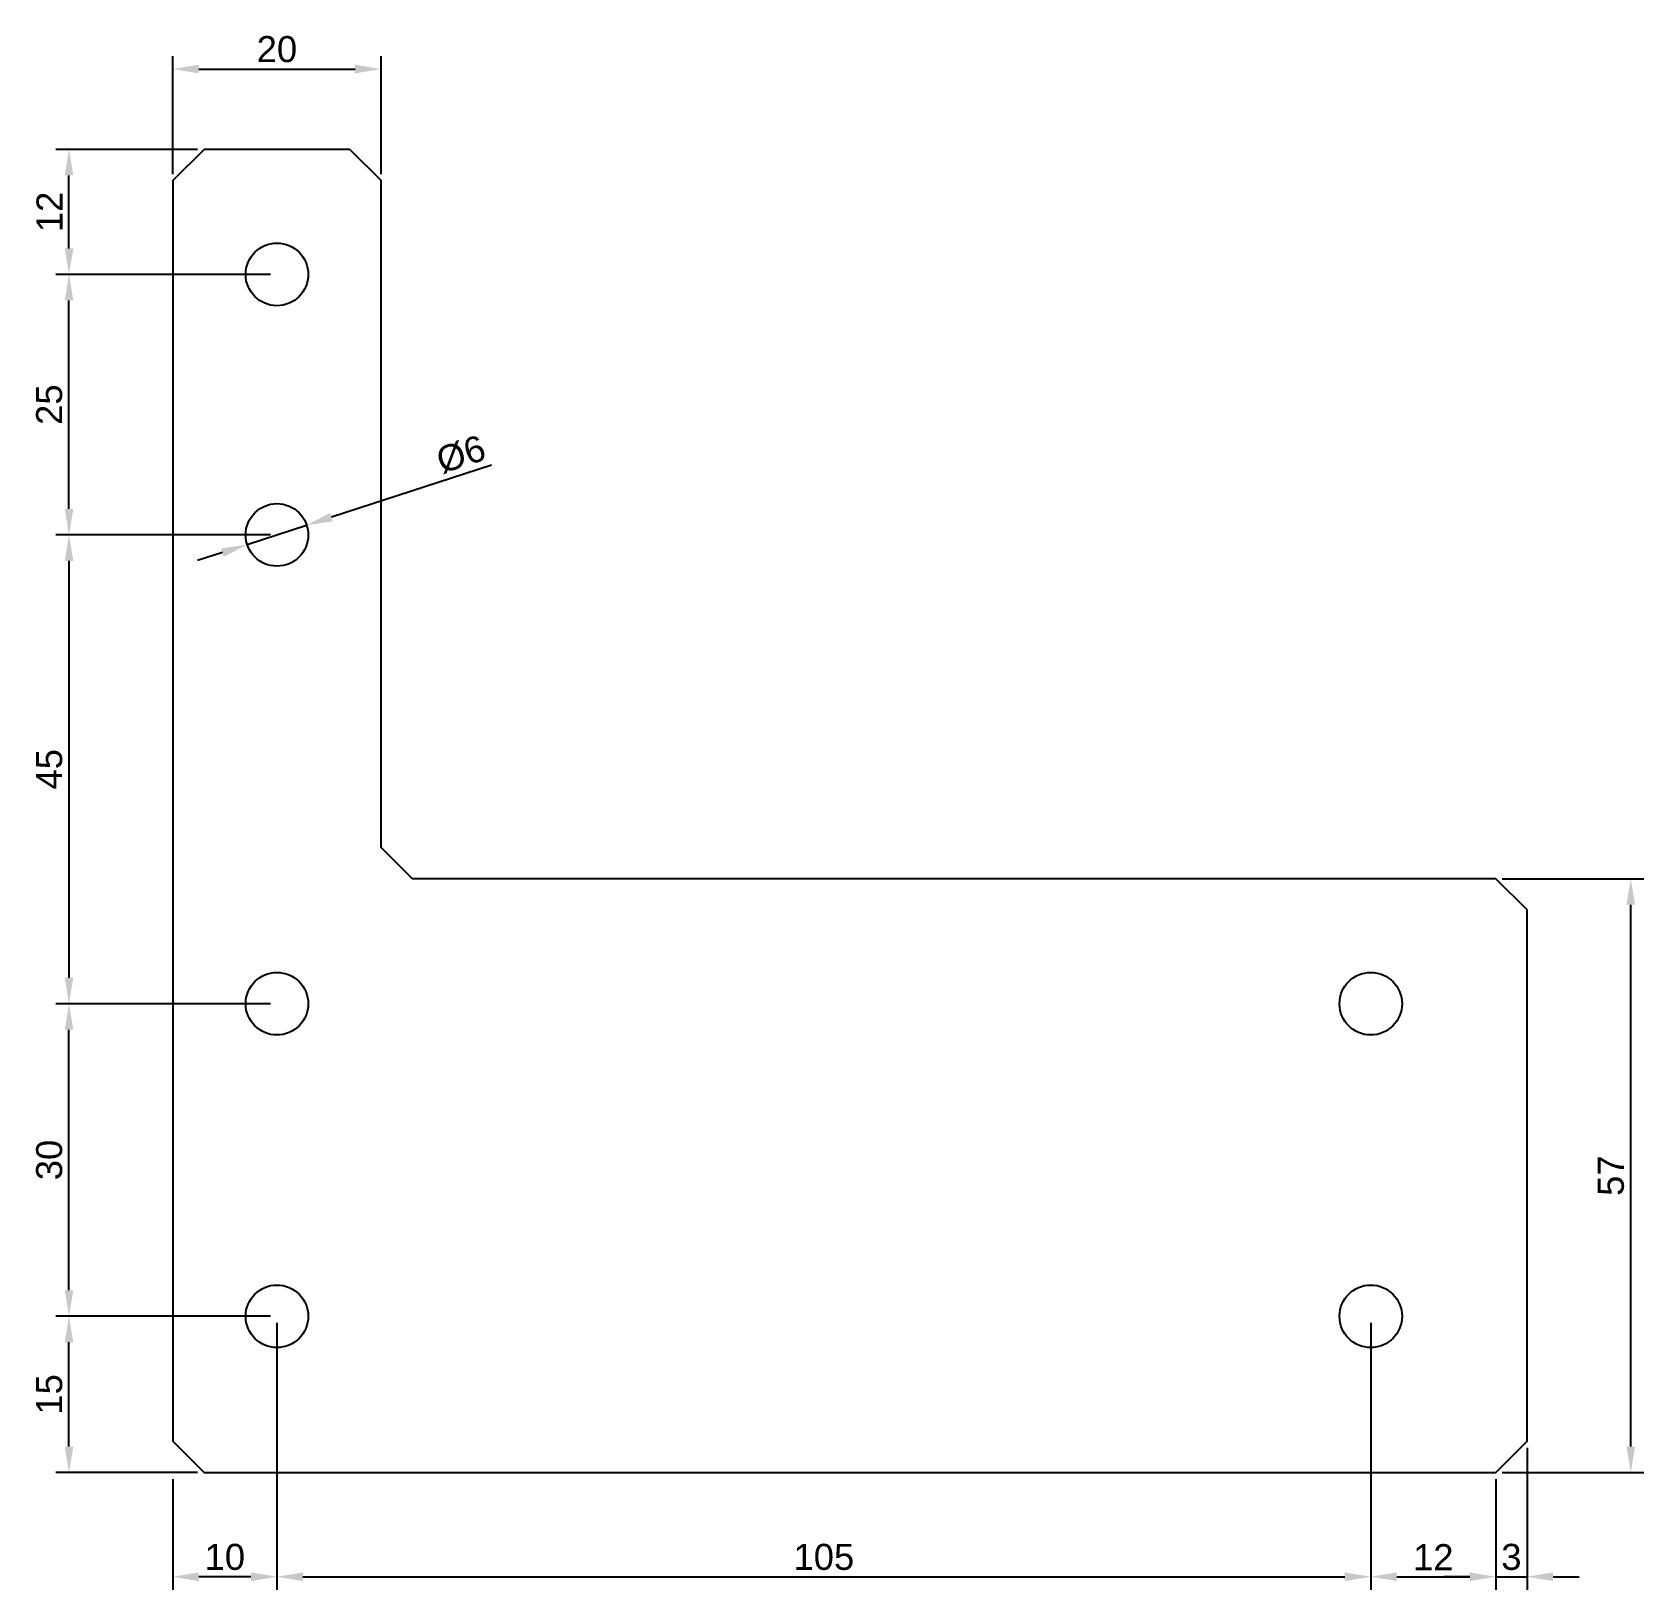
# Model space of a CAD drawing. Header units: millimetres. Extents: x -13 to 141, y -11 to 138.
import ezdxf

# ---------------------------------------------------------------- set-up
doc = ezdxf.new("R2010")
doc.units = ezdxf.units.MM
doc.layers.add('DIM', color=132, linetype='Continuous')
doc.styles.get("Standard").update_dxf_attribs({"font": ''})
doc.styles.get('Standard').set_extended_font_data('Arial')
doc.dimstyles.new('Mech-2.5', dxfattribs={"dimtxt": 2.5, "dimasz": 2.5, "dimexe": 1.25, "dimexo": 0.625, "dimtad": 1, "dimtxsty": 'Standard', "dimcen": 2.5, "dimadec": 0, "dimazin": 0, "dimtfac": 1, "dimtmove": 0, "dimatfit": 3, "dimfxl": 1, "dimarcsym": 0})

# ---------------------------------------------------------------- blocks, each defined once
blk = doc.blocks.new('*D4')
at = {"layer": 'Defpoints', "color": 0, "linetype": 'Continuous', "lineweight": 5, "transparency": 16777216}
for p in [(10, 15), (0, 0), (0, -10)]:
    blk.add_point(p, dxfattribs=at)
at = {"layer": 'DIM', "color": 0, "linetype": 'Continuous', "lineweight": -2, "transparency": 16777216}
for p, q in [((10, 14.38), (10, -11.25)), ((0, -0.62), (0, -11.25)), ((7.5, -10), (2.5, -10))]:
    blk.add_line(p, q, dxfattribs=at)
at = {"layer": 'DIM', "color": 0, "linetype": 'Continuous', "lineweight": 5, "transparency": 16777216}
for points in [[(2.5, -9.58), (2.5, -10.42), (0, -10)], [(7.5, -9.58), (7.5, -10.42), (10, -10)]]:
    blk.add_solid(points, dxfattribs=at)
at = {"layer": 'DIM', "color": 0, "linetype": 'Continuous', "lineweight": 5, "transparency": 16777216, "insert": (5, -8.11), "char_height": 2.5, "attachment_point": 5}
blk.add_mtext('10', dxfattribs=at)
blk = doc.blocks.new('*D5')
at = {"layer": 'Defpoints', "color": 0, "linetype": 'Continuous', "lineweight": 5, "transparency": 16777216}
for p in [(10, 15), (115, 15), (115, -10)]:
    blk.add_point(p, dxfattribs=at)
at = {"layer": 'DIM', "color": 0, "linetype": 'Continuous', "lineweight": -2, "transparency": 16777216}
for p, q in [((10, 14.38), (10, -11.25)), ((115, 14.38), (115, -11.25)), ((12.5, -10), (112.5, -10))]:
    blk.add_line(p, q, dxfattribs=at)
at = {"layer": 'DIM', "color": 0, "linetype": 'Continuous', "lineweight": 5, "transparency": 16777216}
for points in [[(12.5, -9.58), (12.5, -10.42), (10, -10)], [(112.5, -9.58), (112.5, -10.42), (115, -10)]]:
    blk.add_solid(points, dxfattribs=at)
at = {"layer": 'DIM', "color": 0, "linetype": 'Continuous', "lineweight": 5, "transparency": 16777216, "insert": (62.5, -8.11), "char_height": 2.5, "attachment_point": 5}
blk.add_mtext('105', dxfattribs=at)
blk = doc.blocks.new('*D6')
at = {"layer": 'Defpoints', "color": 0, "linetype": 'Continuous', "lineweight": 5, "transparency": 16777216}
for p in [(127, 57), (139.96, 57), (127, 0)]:
    blk.add_point(p, dxfattribs=at)
at = {"layer": 'DIM', "color": 0, "linetype": 'Continuous', "lineweight": -2, "transparency": 16777216}
for p, q in [((127.62, 57), (141.21, 57)), ((139.96, 2.5), (139.96, 54.5)), ((127.62, 0), (141.21, 0))]:
    blk.add_line(p, q, dxfattribs=at)
at = {"layer": 'DIM', "color": 0, "linetype": 'Continuous', "lineweight": 5, "transparency": 16777216}
for points in [[(139.54, 54.5), (140.37, 54.5), (139.96, 57)], [(139.54, 2.5), (140.37, 2.5), (139.96, 0)]]:
    blk.add_solid(points, dxfattribs=at)
at = {"layer": 'DIM', "color": 0, "linetype": 'Continuous', "lineweight": 5, "transparency": 16777216, "insert": (138.06, 28.5), "char_height": 2.5, "attachment_point": 5, "rotation": 90}
blk.add_mtext('57', dxfattribs=at)
blk = doc.blocks.new('*D7')
at = {"layer": 'Defpoints', "color": 0, "linetype": 'Continuous', "lineweight": 5, "transparency": 16777216}
for p in [(12.85, 90.93), (7.15, 89.07)]:
    blk.add_point(p, dxfattribs=at)
at = {"layer": 'DIM', "color": 0, "linetype": 'Continuous', "lineweight": -2, "transparency": 16777216}
for p, q in [((30.59, 96.69), (15.23, 91.7)), ((7.15, 89.07), (12.85, 90.93)), ((4.77, 88.3), (2.39, 87.53))]:
    blk.add_line(p, q, dxfattribs=at)
at = {"layer": 'DIM', "color": 0, "linetype": 'Continuous', "lineweight": 5, "transparency": 16777216}
for points in [[(15.1, 92.1), (15.36, 91.3), (12.85, 90.93)], [(4.64, 88.7), (4.9, 87.9), (7.15, 89.07)]]:
    blk.add_solid(points, dxfattribs=at)
at = {"layer": 'DIM', "color": 0, "linetype": 'Continuous', "lineweight": 5, "transparency": 16777216, "insert": (23.52, 96.37), "char_height": 2.5, "attachment_point": 5, "rotation": 18.0053}
blk.add_mtext('         %%c6', dxfattribs=at)
blk = doc.blocks.new('*D8')
at = {"layer": 'Defpoints', "color": 0, "linetype": 'Continuous', "lineweight": 5, "transparency": 16777216}
for p in [(115, 15), (127, 0), (127, -10)]:
    blk.add_point(p, dxfattribs=at)
at = {"layer": 'DIM', "color": 0, "linetype": 'Continuous', "lineweight": -2, "transparency": 16777216}
for p, q in [((115, 14.38), (115, -11.25)), ((127, -0.62), (127, -11.25)), ((117.5, -10), (124.5, -10))]:
    blk.add_line(p, q, dxfattribs=at)
at = {"layer": 'DIM', "color": 0, "linetype": 'Continuous', "lineweight": 5, "transparency": 16777216}
for points in [[(117.5, -9.58), (117.5, -10.42), (115, -10)], [(124.5, -9.58), (124.5, -10.42), (127, -10)]]:
    blk.add_solid(points, dxfattribs=at)
at = {"layer": 'DIM', "color": 0, "linetype": 'Continuous', "lineweight": 5, "transparency": 16777216, "insert": (121, -8.12), "char_height": 2.5, "attachment_point": 5}
blk.add_mtext('12', dxfattribs=at)
blk = doc.blocks.new('*D9')
at = {"layer": 'Defpoints', "color": 0, "linetype": 'Continuous', "lineweight": 5, "transparency": 16777216}
for p in [(130, 3), (127, 0), (130, -10)]:
    blk.add_point(p, dxfattribs=at)
at = {"layer": 'DIM', "color": 0, "linetype": 'Continuous', "lineweight": -2, "transparency": 16777216}
for p, q in [((130, 2.38), (130, -11.25)), ((127, -0.62), (127, -11.25)), ((124.5, -10), (122, -10)), ((127, -10), (130, -10)), ((132.5, -10), (135, -10))]:
    blk.add_line(p, q, dxfattribs=at)
at = {"layer": 'DIM', "color": 0, "linetype": 'Continuous', "lineweight": 5, "transparency": 16777216}
for points in [[(124.5, -9.58), (124.5, -10.42), (127, -10)], [(132.5, -9.58), (132.5, -10.42), (130, -10)]]:
    blk.add_solid(points, dxfattribs=at)
at = {"layer": 'DIM', "color": 0, "linetype": 'Continuous', "lineweight": 5, "transparency": 16777216, "insert": (128.5, -8.11), "char_height": 2.5, "attachment_point": 5}
blk.add_mtext('3', dxfattribs=at)
blk = doc.blocks.new('*D10')
at = {"layer": 'Defpoints', "color": 0, "linetype": 'Continuous', "lineweight": 5, "transparency": 16777216}
for p in [(-9.96, 15), (10, 15), (3, 0)]:
    blk.add_point(p, dxfattribs=at)
at = {"layer": 'DIM', "color": 0, "linetype": 'Continuous', "lineweight": -2, "transparency": 16777216}
for p, q in [((9.38, 15), (-11.21, 15)), ((-9.96, 2.5), (-9.96, 12.5)), ((2.38, 0), (-11.21, 0))]:
    blk.add_line(p, q, dxfattribs=at)
at = {"layer": 'DIM', "color": 0, "linetype": 'Continuous', "lineweight": 5, "transparency": 16777216}
for points in [[(-10.37, 12.5), (-9.54, 12.5), (-9.96, 15)], [(-10.37, 2.5), (-9.54, 2.5), (-9.96, 0)]]:
    blk.add_solid(points, dxfattribs=at)
at = {"layer": 'DIM', "color": 0, "linetype": 'Continuous', "lineweight": 5, "transparency": 16777216, "insert": (-11.85, 7.5), "char_height": 2.5, "attachment_point": 5, "rotation": 90}
blk.add_mtext('15', dxfattribs=at)
blk = doc.blocks.new('*D11')
at = {"layer": 'Defpoints', "color": 0, "linetype": 'Continuous', "lineweight": 5, "transparency": 16777216}
for p in [(-9.96, 45), (10, 45), (10, 15)]:
    blk.add_point(p, dxfattribs=at)
at = {"layer": 'DIM', "color": 0, "linetype": 'Continuous', "lineweight": -2, "transparency": 16777216}
for p, q in [((9.38, 45), (-11.21, 45)), ((-9.96, 17.5), (-9.96, 42.5)), ((9.38, 15), (-11.21, 15))]:
    blk.add_line(p, q, dxfattribs=at)
at = {"layer": 'DIM', "color": 0, "linetype": 'Continuous', "lineweight": 5, "transparency": 16777216}
for points in [[(-10.37, 42.5), (-9.54, 42.5), (-9.96, 45)], [(-10.37, 17.5), (-9.54, 17.5), (-9.96, 15)]]:
    blk.add_solid(points, dxfattribs=at)
at = {"layer": 'DIM', "color": 0, "linetype": 'Continuous', "lineweight": 5, "transparency": 16777216, "insert": (-11.85, 30), "char_height": 2.5, "attachment_point": 5, "rotation": 90}
blk.add_mtext('30', dxfattribs=at)
blk = doc.blocks.new('*D12')
at = {"layer": 'Defpoints', "color": 0, "linetype": 'Continuous', "lineweight": 5, "transparency": 16777216}
for p in [(10, 90), (-9.96, 45), (10, 45)]:
    blk.add_point(p, dxfattribs=at)
at = {"layer": 'DIM', "color": 0, "linetype": 'Continuous', "lineweight": -2, "transparency": 16777216}
for p, q in [((9.38, 90), (-11.21, 90)), ((-9.96, 87.5), (-9.96, 47.5)), ((9.38, 45), (-11.21, 45))]:
    blk.add_line(p, q, dxfattribs=at)
at = {"layer": 'DIM', "color": 0, "linetype": 'Continuous', "lineweight": 5, "transparency": 16777216}
for points in [[(-10.37, 87.5), (-9.54, 87.5), (-9.96, 90)], [(-10.37, 47.5), (-9.54, 47.5), (-9.96, 45)]]:
    blk.add_solid(points, dxfattribs=at)
at = {"layer": 'DIM', "color": 0, "linetype": 'Continuous', "lineweight": 5, "transparency": 16777216, "insert": (-11.85, 67.5), "char_height": 2.5, "attachment_point": 5, "rotation": 90}
blk.add_mtext('45', dxfattribs=at)
blk = doc.blocks.new('*D13')
at = {"layer": 'Defpoints', "color": 0, "linetype": 'Continuous', "lineweight": 5, "transparency": 16777216}
for p in [(-9.96, 115), (10, 115), (10, 90)]:
    blk.add_point(p, dxfattribs=at)
at = {"layer": 'DIM', "color": 0, "linetype": 'Continuous', "lineweight": -2, "transparency": 16777216}
for p, q in [((9.38, 115), (-11.21, 115)), ((-9.96, 92.5), (-9.96, 112.5)), ((9.38, 90), (-11.21, 90))]:
    blk.add_line(p, q, dxfattribs=at)
at = {"layer": 'DIM', "color": 0, "linetype": 'Continuous', "lineweight": 5, "transparency": 16777216}
for points in [[(-10.37, 112.5), (-9.54, 112.5), (-9.96, 115)], [(-10.37, 92.5), (-9.54, 92.5), (-9.96, 90)]]:
    blk.add_solid(points, dxfattribs=at)
at = {"layer": 'DIM', "color": 0, "linetype": 'Continuous', "lineweight": 5, "transparency": 16777216, "insert": (-11.85, 102.5), "char_height": 2.5, "attachment_point": 5, "rotation": 90}
blk.add_mtext('25', dxfattribs=at)
blk = doc.blocks.new('*D14')
at = {"layer": 'Defpoints', "color": 0, "linetype": 'Continuous', "lineweight": 5, "transparency": 16777216}
for p in [(-9.96, 127), (3, 127), (10, 115)]:
    blk.add_point(p, dxfattribs=at)
at = {"layer": 'DIM', "color": 0, "linetype": 'Continuous', "lineweight": -2, "transparency": 16777216}
for p, q in [((2.38, 127), (-11.21, 127)), ((-9.96, 117.5), (-9.96, 124.5)), ((9.38, 115), (-11.21, 115))]:
    blk.add_line(p, q, dxfattribs=at)
at = {"layer": 'DIM', "color": 0, "linetype": 'Continuous', "lineweight": 5, "transparency": 16777216}
for points in [[(-10.37, 124.5), (-9.54, 124.5), (-9.96, 127)], [(-10.37, 117.5), (-9.54, 117.5), (-9.96, 115)]]:
    blk.add_solid(points, dxfattribs=at)
at = {"layer": 'DIM', "color": 0, "linetype": 'Continuous', "lineweight": 5, "transparency": 16777216, "insert": (-11.83, 121), "char_height": 2.5, "attachment_point": 5, "rotation": 90}
blk.add_mtext('12', dxfattribs=at)
blk = doc.blocks.new('*D15')
at = {"layer": 'Defpoints', "color": 0, "linetype": 'Continuous', "lineweight": 5, "transparency": 16777216}
for p in [(20, 134.71), (0, 124), (20, 124)]:
    blk.add_point(p, dxfattribs=at)
at = {"layer": 'DIM', "color": 0, "linetype": 'Continuous', "lineweight": -2, "transparency": 16777216}
for p, q in [((0, 124.62), (0, 135.96)), ((2.5, 134.71), (17.5, 134.71)), ((20, 124.62), (20, 135.96))]:
    blk.add_line(p, q, dxfattribs=at)
at = {"layer": 'DIM', "color": 0, "linetype": 'Continuous', "lineweight": 5, "transparency": 16777216}
for points in [[(2.5, 135.13), (2.5, 134.3), (0, 134.71)], [(17.5, 135.13), (17.5, 134.3), (20, 134.71)]]:
    blk.add_solid(points, dxfattribs=at)
at = {"layer": 'DIM', "color": 0, "linetype": 'Continuous', "lineweight": 5, "transparency": 16777216, "insert": (10, 136.61), "char_height": 2.5, "attachment_point": 5}
blk.add_mtext('20', dxfattribs=at)

msp = doc.modelspace()

# ---------------------------------------------------------------- linework, layer by layer
msp.add_lwpolyline([(3, 0), (127, 0), (130, 3), (130, 54), (127, 57), (23, 57), (20, 60), (20, 124), (17, 127), (3, 127), (0, 124), (0, 3)], close=True)
for centre in [(10, 115), (10, 90), (10, 45), (115, 45), (10, 15), (115, 15)]:
    msp.add_circle(centre, 3)

# ---------------------------------------------------------------- dimensions: what is measured, and where the dimension line sits
at = {"layer": 'DIM', "linetype": 'Continuous', "lineweight": 5}
for base, p1, p2, picture, middle in [((20, 134.714), (0, 124), (20, 124), '*D15', (10, 136.606)), ((0, -10), (10, 15), (0, 0), '*D4', (5, -8.108)), ((115, -10), (10, 15), (115, 15), '*D5', (62.5, -8.108)), ((127, -10), (115, 15), (127, 0), '*D8', (121, -8.125)), ((130, -10), (127, 0), (130, 3), '*D9', (128.5, -8.108))]:
    dim = msp.add_linear_dim(base=base, p1=p1, p2=p2, dimstyle='Mech-2.5', dxfattribs=at)
    dim.commit()
    dim.dimension.update_dxf_attribs({"geometry": picture, "text_midpoint": middle})
for base, p1, p2, picture, middle in [((-9.957, 127), (10, 115), (3, 127), '*D14', (-11.832, 121)), ((-9.957, 115), (10, 90), (10, 115), '*D13', (-11.849, 102.5)), ((-9.957, 45), (10, 90), (10, 45), '*D12', (-11.849, 67.5)), ((139.955, 57), (127, 0), (127, 57), '*D6', (138.063, 28.5)), ((-9.957, 45), (10, 15), (10, 45), '*D11', (-11.849, 30)), ((-9.957, 15), (3, 0), (10, 15), '*D10', (-11.849, 7.5))]:
    dim = msp.add_linear_dim(base=base, p1=p1, p2=p2, angle=90, dimstyle='Mech-2.5', dxfattribs=at)
    dim.commit()
    dim.dimension.update_dxf_attribs({"geometry": picture, "text_midpoint": middle})
dim = msp.add_diameter_dim_2p(p1=(7.147, 89.073), p2=(12.853, 90.927), text='         %%c6', dimstyle='Mech-2.5', dxfattribs=at)
dim.commit()
dim.dimension.update_dxf_attribs({"geometry": '*D7', "text_midpoint": (23.521, 96.366)})

doc.saveas('drawing.dxf')
